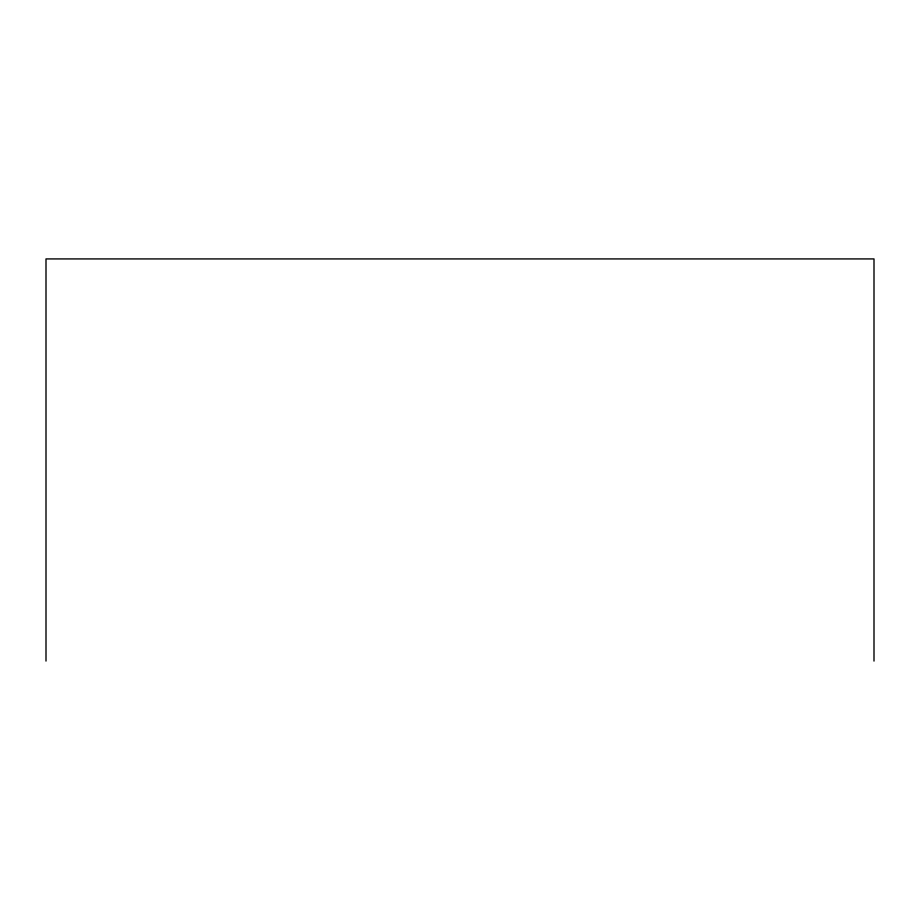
<?xml version="1.0" encoding="UTF-8"?>
<svg xmlns="http://www.w3.org/2000/svg" width="920" height="920" viewBox="0 0 920 920"><rect width="100%" height="100%" fill="white"/><g stroke="black" fill="none" stroke-linecap="round" stroke-linejoin="round"><path stroke-width="1.38" d="M874 661.077L874 258.923L46 258.923L46 661.077"/></g></svg>
